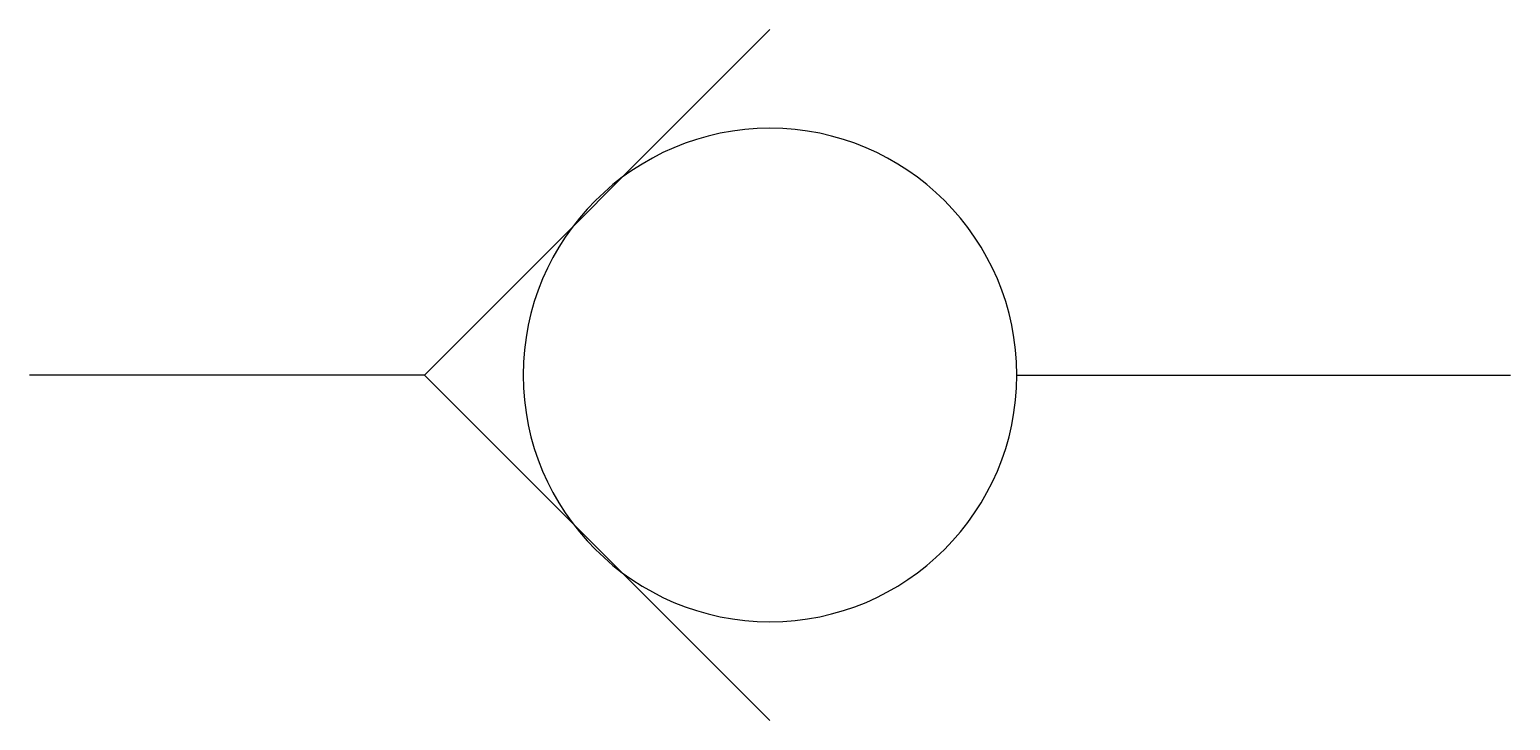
# Model space of a CAD drawing. Header units: millimetres. Extents: x 48.5 to 63.5, y -363.7 to -356.7.
import ezdxf

# ---------------------------------------------------------------- set-up
doc = ezdxf.new("R2010")
doc.units = ezdxf.units.MM
doc.linetypes.add('K5LT_BASIC', pattern=[0])

msp = doc.modelspace()

# ---------------------------------------------------------------- linework, layer by layer
at = {"color": 1, "linetype": 'K5LT_BASIC'}
for p, q in [((52.538, -360.174), (56.038, -356.674)), ((52.538, -360.174), (48.538, -360.174)), ((56.038, -363.674), (52.538, -360.174)), ((58.538, -360.174), (63.538, -360.174))]:
    msp.add_line(p, q, dxfattribs=at)
for start, end in [(90, 270), (270, 90)]:
    msp.add_arc((56.038, -360.174), 2.5, start, end, dxfattribs=at)

doc.saveas('drawing.dxf')
